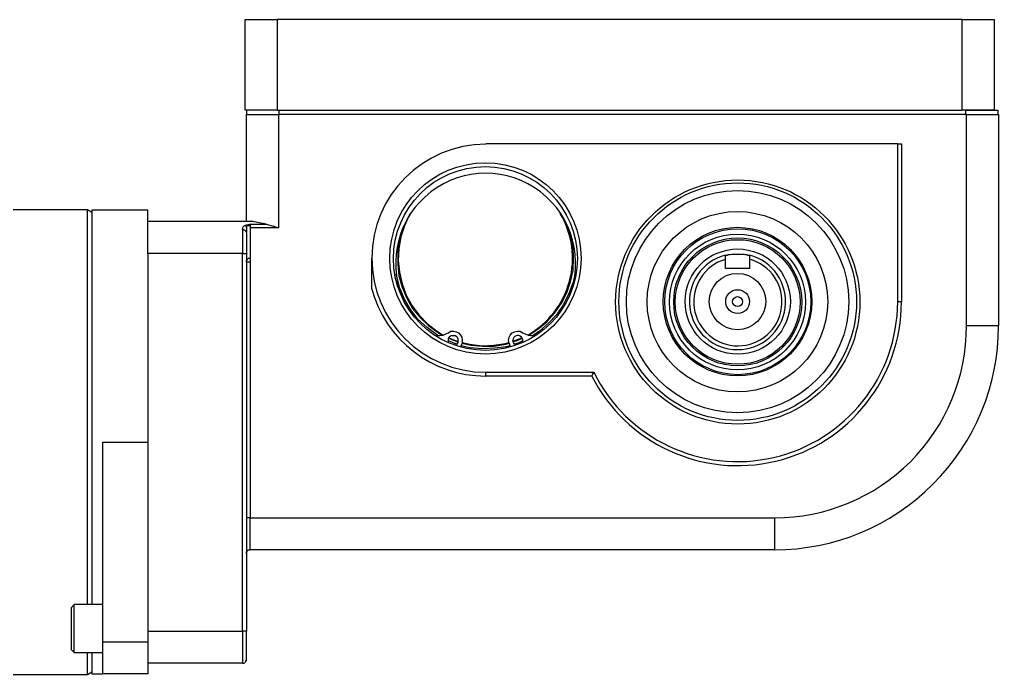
# Model space of a CAD drawing. Header units: inches. Extents: x 4 to 211, y 30 to 478.
# Drawn here: x 12.27 to 19.96, y 32.45 to 37.59 of the extents above; entities that cross this region are included whole.
import ezdxf

# ---------------------------------------------------------------- set-up
doc = ezdxf.new("R2010")
doc.units = ezdxf.units.IN
doc.header["$MEASUREMENT"] = 0

msp = doc.modelspace()

# ---------------------------------------------------------------- linework, layer by layer
for p, q in [((14.04569, 36.88191), (14.04569, 37.59335)), ((14.04569, 37.59335), (14.04988, 37.59335)), ((14.04988, 37.59335), (14.06243, 37.59335)), ((14.06243, 37.59335), (14.08754, 37.59335)), ((14.08754, 37.59335), (14.11683, 37.59335)), ((14.11683, 37.59335), (14.1545, 37.59335)), ((14.1545, 37.59335), (14.20053, 37.59335)), ((14.20053, 37.59335), (14.24657, 37.59335)), ((14.24657, 37.59335), (14.29679, 37.59335)), ((19.67439, 37.59335), (14.29679, 37.59335)), ((14.29679, 37.59335), (14.29679, 36.88191)), ((19.67439, 36.88191), (19.67439, 37.59335)), ((19.67439, 37.59335), (19.72043, 37.59335)), ((19.72043, 37.59335), (19.77064, 37.59335)), ((19.77064, 37.59335), (19.81249, 37.59335)), ((19.81249, 37.59335), (19.85016, 37.59335)), ((19.85016, 37.59335), (19.87945, 37.59335)), ((19.87945, 37.59335), (19.90456, 37.59335)), ((19.90456, 37.59335), (19.91712, 37.59335)), ((19.91712, 37.59335), (19.92549, 37.59335)), ((19.92549, 37.59335), (19.92549, 36.88191)), ((14.04988, 36.88191), (14.04569, 36.88191)), ((14.06243, 36.88191), (14.04988, 36.88191)), ((14.05406, 36.00727), (14.05406, 36.84844)), ((14.05406, 36.84844), (14.05825, 36.84844)), ((14.05825, 36.84844), (14.05825, 36.88191)), ((14.05825, 36.84844), (14.05825, 36.84844)), ((14.05825, 36.84844), (14.0708, 36.84844)), ((14.08754, 36.88191), (14.06243, 36.88191)), ((14.0708, 36.84844), (14.09591, 36.84844)), ((14.11683, 36.88191), (14.08754, 36.88191)), ((14.09591, 36.84844), (14.1252, 36.84844)), ((14.1545, 36.88191), (14.11683, 36.88191)), ((14.1252, 36.84844), (14.16287, 36.84844)), ((14.20053, 36.88191), (14.1545, 36.88191)), ((14.16287, 36.84844), (14.2089, 36.84844)), ((14.24657, 36.88191), (14.20053, 36.88191)), ((14.2089, 36.84844), (14.25494, 36.84844)), ((14.29679, 36.88191), (14.24657, 36.88191)), ((14.25494, 36.84844), (14.30515, 36.84844)), ((14.29679, 36.88191), (19.67439, 36.88191)), ((19.70787, 36.84844), (14.30515, 36.84844)), ((14.30515, 36.84844), (14.30515, 35.95705)), ((14.30934, 36.88191), (14.30934, 36.84844)), ((19.72043, 36.88191), (19.67439, 36.88191)), ((19.70369, 36.84844), (19.70369, 36.88191)), ((19.70369, 36.88191), (19.74972, 36.88191)), ((19.70787, 35.18703), (19.70787, 36.84844)), ((19.70787, 36.84844), (19.75809, 36.84844)), ((19.77064, 36.88191), (19.72043, 36.88191)), ((19.74972, 36.88191), (19.79994, 36.88191)), ((19.75809, 36.84844), (19.80412, 36.84844)), ((19.81249, 36.88191), (19.77064, 36.88191)), ((19.79994, 36.88191), (19.84179, 36.88191)), ((19.80412, 36.84844), (19.84597, 36.84844)), ((19.85016, 36.88191), (19.81249, 36.88191)), ((19.84179, 36.88191), (19.87945, 36.88191)), ((19.84597, 36.84844), (19.88364, 36.84844)), ((19.87945, 36.88191), (19.85016, 36.88191)), ((19.87945, 36.88191), (19.91293, 36.88191)), ((19.90456, 36.88191), (19.87945, 36.88191)), ((19.88364, 36.84844), (19.91712, 36.84844)), ((19.91712, 36.88191), (19.90456, 36.88191)), ((19.91293, 36.88191), (19.93386, 36.88191)), ((19.92549, 36.88191), (19.91712, 36.88191)), ((19.91712, 36.84844), (19.93804, 36.84844)), ((19.93386, 36.88191), (19.9506, 36.88191)), ((19.93804, 36.84844), (19.95478, 36.84844)), ((19.9506, 36.88191), (19.95478, 36.88191)), ((19.95478, 36.88191), (19.95478, 36.84844)), ((19.95478, 36.84844), (19.95478, 36.84844)), ((19.95478, 36.84844), (19.95897, 36.84844)), ((19.95897, 36.84844), (19.95897, 35.18703)), ((19.16802, 36.61827), (15.93308, 36.61827)), ((15.93308, 36.61827), (15.93308, 36.61408)), ((19.16802, 36.61827), (19.1722, 36.61827)), ((19.16802, 35.37535), (19.16802, 36.61827)), ((19.1722, 36.61827), (19.17639, 36.61827)), ((19.17639, 36.61827), (19.18057, 36.61827)), ((19.18057, 36.61827), (19.18476, 36.61827)), ((19.18476, 36.61827), (19.18894, 36.61827)), ((19.18894, 36.61827), (19.19731, 36.61827)), ((19.19731, 36.61827), (19.19731, 35.37535)), ((12.80696, 36.09934), (8.28307, 36.09934)), ((12.80696, 36.08678), (12.80696, 36.09934)), ((12.84044, 36.07841), (12.80696, 36.09934)), ((12.80696, 36.06586), (12.80696, 36.08678)), ((12.80696, 36.03238), (12.80696, 36.06586)), ((12.92832, 36.09515), (12.84044, 36.09515)), ((12.84044, 36.09515), (12.84044, 36.08678)), ((12.84044, 36.08678), (12.84044, 36.07004)), ((12.84044, 36.07004), (12.84044, 36.04075)), ((13.27985, 36.09515), (12.92832, 36.09515)), ((13.27985, 36.08678), (13.27985, 36.09515)), ((13.27985, 36.07004), (13.27985, 36.08678)), ((13.27985, 36.04075), (13.27985, 36.07004)), ((15.33464, 36.06167), (15.29698, 35.97379)), ((15.34301, 36.07004), (15.33464, 36.06167)), ((12.80696, 35.99053), (12.80696, 36.03238)), ((12.80696, 35.93194), (12.80696, 35.99053)), ((12.84044, 36.04075), (12.84044, 35.99471)), ((12.84044, 35.99471), (12.84044, 35.94031)), ((13.27985, 36.00727), (13.27985, 36.04075)), ((14.09172, 36.00727), (13.27985, 36.00727)), ((13.27985, 36.00308), (13.27985, 36.00727)), ((13.27985, 35.98634), (13.27985, 36.00308)), ((13.27985, 35.96542), (13.27985, 35.98634)), ((14.02895, 35.96542), (14.03732, 35.97379)), ((14.03732, 35.97379), (14.05406, 35.98216)), ((14.04988, 35.97379), (14.04569, 35.97797)), ((14.04988, 35.9696), (14.04988, 35.97379)), ((14.05406, 35.96542), (14.04988, 35.9696)), ((14.05406, 35.98216), (14.07498, 35.98634)), ((14.05825, 35.9696), (14.05406, 35.96542)), ((14.06662, 35.97379), (14.05825, 35.9696)), ((14.07498, 35.97379), (14.06662, 35.97379)), ((14.07498, 35.98634), (14.08335, 35.98634)), ((14.08335, 35.97379), (14.07498, 35.97379)), ((14.08335, 35.98634), (14.08335, 35.98216)), ((14.08335, 35.98634), (14.2089, 35.98634)), ((14.08335, 35.98216), (14.08335, 35.97797)), ((14.08335, 35.97797), (14.08335, 35.97379)), ((14.08335, 35.97379), (14.08335, 35.9696)), ((14.08335, 35.9696), (14.08335, 35.96542)), ((14.10428, 36.00727), (14.09172, 36.00727)), ((14.16705, 35.99471), (14.10428, 36.00727)), ((14.2089, 35.98634), (14.16705, 35.99471)), ((14.2089, 35.98634), (14.26749, 35.9696)), ((14.26749, 35.9696), (14.30515, 35.95705)), ((15.29698, 35.97379), (15.26768, 35.88591)), ((12.80696, 35.86498), (12.80696, 35.93194)), ((12.84044, 35.94031), (12.84044, 35.87754)), ((13.27985, 35.93194), (13.27985, 35.96542)), ((13.27985, 35.89428), (13.27985, 35.93194)), ((13.27985, 35.85243), (13.27985, 35.89428)), ((14.02477, 35.9445), (14.02895, 35.96542)), ((14.02895, 35.9445), (14.02477, 35.9445)), ((14.02477, 35.9445), (14.02477, 35.92357)), ((14.02477, 35.92357), (14.02477, 35.90265)), ((14.02477, 35.90265), (14.02477, 35.88172)), ((14.03314, 35.94031), (14.02895, 35.9445)), ((14.04151, 35.94031), (14.03314, 35.94031)), ((14.04569, 35.93613), (14.04151, 35.94031)), ((14.04988, 35.93194), (14.04569, 35.93613)), ((14.04988, 35.92776), (14.04988, 35.93194)), ((14.05406, 35.92357), (14.04988, 35.92776)), ((14.05406, 35.96542), (14.05406, 35.96123)), ((14.05406, 35.96123), (14.05406, 35.96542)), ((14.05406, 35.96123), (14.05406, 35.91939)), ((14.05406, 35.91939), (14.05406, 35.92357)), ((14.05406, 35.91939), (14.05406, 35.90265)), ((14.05406, 35.90265), (14.05406, 35.88591)), ((14.08335, 35.96542), (14.08335, 35.96123)), ((14.08335, 35.96123), (14.08335, 35.95705)), ((14.08335, 35.95705), (14.08335, 33.68046)), ((14.30515, 35.95705), (14.08335, 35.95705)), ((15.27605, 35.9445), (15.25094, 35.85661)), ((15.28024, 35.95705), (15.27605, 35.9445)), ((16.59848, 35.90265), (16.58174, 35.95705)), ((16.61941, 35.81058), (16.59848, 35.90265)), ((12.80696, 35.78547), (12.80696, 35.86498)), ((12.84044, 35.87754), (12.84044, 35.79802)), ((13.27985, 35.80221), (13.27985, 35.85243)), ((14.02477, 35.88172), (14.02477, 35.85661)), ((14.02477, 35.85661), (14.02477, 35.8315)), ((14.02477, 35.8315), (14.02477, 35.80639)), ((14.05406, 35.88591), (14.05406, 35.86498)), ((14.05406, 35.86498), (14.05406, 35.84406)), ((14.05406, 35.84406), (14.05406, 35.82313)), ((14.05406, 35.82313), (14.05406, 35.80221)), ((15.25094, 35.85661), (15.24257, 35.76454)), ((15.26768, 35.88591), (15.25094, 35.79384)), ((12.80696, 35.6934), (12.80696, 35.78547)), ((12.84044, 35.79802), (12.84044, 35.71014)), ((13.27985, 35.75617), (13.27985, 35.80221)), ((14.02477, 35.75617), (13.27985, 35.75617)), ((13.27985, 35.75617), (13.27985, 34.81876)), ((14.02477, 35.80639), (14.02477, 35.78128)), ((14.02477, 35.78128), (14.02477, 35.75617)), ((14.02477, 32.78907), (14.02477, 35.75617)), ((14.02477, 35.75617), (14.02895, 35.75617)), ((14.02895, 35.75617), (14.03314, 35.75617)), ((14.03314, 35.75617), (14.04151, 35.75617)), ((14.04151, 35.75617), (14.04569, 35.75617)), ((14.04569, 35.75617), (14.04988, 35.75617)), ((14.04988, 35.75617), (14.05406, 35.75617)), ((14.05406, 35.80221), (14.05406, 35.7771)), ((14.05406, 35.7771), (14.05406, 35.75617)), ((14.05406, 35.75617), (14.05406, 32.78907)), ((15.24257, 35.76454), (15.24257, 35.67248)), ((15.25094, 35.79384), (15.24676, 35.70177)), ((16.62359, 35.71851), (16.61941, 35.81058)), ((17.81629, 35.71433), (17.81629, 35.74362)), ((17.81629, 35.74362), (17.82048, 35.74362)), ((17.82048, 35.74362), (17.82466, 35.74362)), ((17.82466, 35.74362), (17.82885, 35.74362)), ((17.82885, 35.74362), (17.83303, 35.74362)), ((17.83303, 35.74362), (17.83722, 35.7478)), ((17.83722, 35.7478), (17.8414, 35.7478)), ((17.8414, 35.7478), (17.84559, 35.7478)), ((17.84559, 35.7478), (17.85396, 35.7478)), ((17.85396, 35.7478), (17.86651, 35.75199)), ((17.86651, 35.75199), (17.8707, 35.75199)), ((17.8707, 35.75199), (17.87907, 35.75199)), ((17.87907, 35.75199), (17.89581, 35.75199)), ((17.89581, 35.75199), (17.89999, 35.75199)), ((17.89999, 35.75199), (17.90836, 35.75199)), ((17.90836, 35.75199), (17.9251, 35.75199)), ((17.9251, 35.75199), (17.93347, 35.75199)), ((17.93347, 35.75199), (17.94184, 35.75199)), ((17.94184, 35.75199), (17.95021, 35.75199)), ((17.95021, 35.75199), (17.95439, 35.75199)), ((17.95439, 35.75199), (17.96276, 35.75199)), ((17.96276, 35.75199), (17.96695, 35.7478)), ((17.96695, 35.7478), (17.9795, 35.7478)), ((17.9795, 35.7478), (17.98369, 35.7478)), ((17.98369, 35.7478), (17.98787, 35.74362)), ((17.98787, 35.74362), (17.99624, 35.74362)), ((17.99624, 35.74362), (18.00043, 35.74362)), ((18.00043, 35.74362), (18.00461, 35.74362)), ((18.00461, 35.74362), (18.00461, 35.71433)), ((12.80696, 35.59715), (12.80696, 35.6934)), ((12.84044, 35.71014), (12.84044, 35.61389)), ((14.05406, 35.70177), (14.05825, 35.70596)), ((14.05406, 35.69759), (14.05406, 35.70177)), ((14.05406, 35.68922), (14.05406, 35.69759)), ((14.05825, 35.68922), (14.05406, 35.68922)), ((14.05825, 35.70596), (14.06243, 35.71014)), ((14.06243, 35.68922), (14.05825, 35.68922)), ((14.06243, 35.71014), (14.06662, 35.71433)), ((14.06662, 35.68922), (14.06243, 35.68922)), ((14.06662, 35.71433), (14.0708, 35.71851)), ((14.0708, 35.68922), (14.06662, 35.68922)), ((14.0708, 35.71851), (14.07917, 35.71851)), ((14.07917, 35.68922), (14.0708, 35.68922)), ((14.07917, 35.71851), (14.08335, 35.7227)), ((14.08335, 35.68922), (14.07917, 35.68922)), ((15.03751, 35.71851), (15.03751, 35.65992)), ((15.24257, 35.67248), (15.25094, 35.58041)), ((15.24676, 35.70177), (15.25513, 35.6097)), ((16.61941, 35.62644), (16.62359, 35.71851)), ((17.81629, 35.71014), (17.81629, 35.71433)), ((17.81629, 35.639), (17.81629, 35.71014)), ((18.00461, 35.71433), (18.00461, 35.71014)), ((18.00461, 35.71014), (18.00461, 35.639)), ((12.80696, 35.48834), (12.80696, 35.59715)), ((12.84044, 35.61389), (12.84044, 35.50926)), ((15.03751, 35.65992), (15.03751, 35.57204)), ((15.2342, 35.57622), (15.23002, 35.59296)), ((15.25513, 35.6097), (15.27605, 35.51763)), ((16.59848, 35.53437), (16.61941, 35.62644)), ((16.63196, 35.59296), (16.61941, 35.53019)), ((18.00461, 35.639), (17.81629, 35.639)), ((12.84044, 35.50926), (12.84044, 35.39209)), ((15.03751, 35.57204), (15.03751, 35.48416)), ((15.25931, 35.48416), (15.2342, 35.57622)), ((15.25094, 35.58041), (15.27605, 35.49253)), ((15.27605, 35.51763), (15.30953, 35.42975)), ((16.56919, 35.44649), (16.59848, 35.53437)), ((16.61941, 35.53019), (16.58593, 35.44231)), ((12.80696, 35.37116), (12.80696, 35.48834)), ((15.29698, 35.39627), (15.25931, 35.48416)), ((15.27605, 35.49253), (15.31372, 35.40464)), ((16.52734, 35.36698), (16.56919, 35.44649)), ((16.58593, 35.44231), (16.54408, 35.35442)), ((12.80696, 35.24562), (12.80696, 35.37116)), ((12.84044, 35.39209), (12.84044, 35.27073)), ((15.34301, 35.31676), (15.29698, 35.39627)), ((15.30953, 35.42975), (15.35557, 35.34605)), ((15.31372, 35.40464), (15.35975, 35.32513)), ((16.47294, 35.28746), (16.52734, 35.36698)), ((16.54408, 35.35442), (16.48968, 35.27491)), ((19.1722, 35.37535), (19.16802, 35.37535)), ((19.17639, 35.37535), (19.1722, 35.37535)), ((19.18057, 35.37535), (19.17639, 35.37535)), ((19.18476, 35.37535), (19.18057, 35.37535)), ((19.18894, 35.37535), (19.18476, 35.37535)), ((19.19731, 35.37535), (19.18894, 35.37535)), ((15.4016, 35.24143), (15.34301, 35.31676)), ((15.35557, 35.34605), (15.40997, 35.27073)), ((15.35975, 35.32513), (15.41834, 35.25399)), ((16.41435, 35.22051), (16.47294, 35.28746)), ((12.80696, 35.11588), (12.80696, 35.24562)), ((12.84044, 35.27073), (12.84044, 35.14099)), ((15.47274, 35.17447), (15.4016, 35.24143)), ((15.40997, 35.27073), (15.47693, 35.20377)), ((15.41834, 35.25399), (15.4853, 35.19121)), ((15.47693, 35.20377), (15.54807, 35.14936)), ((16.3432, 35.16192), (16.41435, 35.22051)), ((16.4269, 35.20795), (16.35576, 35.14518)), ((16.48968, 35.27491), (16.4269, 35.20795)), ((12.84044, 35.14099), (12.84044, 35.00708)), ((15.54807, 35.12007), (15.47274, 35.17447)), ((15.4853, 35.19121), (15.56063, 35.13681)), ((15.54807, 35.14936), (15.59829, 35.11588)), ((15.56063, 35.13681), (15.58992, 35.11588)), ((15.59829, 35.11588), (15.61922, 35.12425)), ((15.61922, 35.12425), (15.64014, 35.13262)), ((15.64014, 35.13262), (15.65688, 35.14518)), ((15.65688, 35.14518), (15.68199, 35.14518)), ((15.68199, 35.14518), (15.70291, 35.14099)), ((15.70291, 35.14099), (15.71965, 35.13262)), ((15.71965, 35.13262), (15.73639, 35.11588)), ((16.12559, 35.11588), (16.14233, 35.13262)), ((16.14233, 35.13262), (16.16325, 35.14099)), ((16.16325, 35.14099), (16.18418, 35.14518)), ((16.18418, 35.14518), (16.2051, 35.14518)), ((16.2051, 35.14518), (16.22184, 35.13262)), ((16.22184, 35.13262), (16.24277, 35.12425)), ((16.24277, 35.12425), (16.26788, 35.11588)), ((16.27206, 35.11588), (16.3432, 35.16192)), ((16.35576, 35.14518), (16.30554, 35.1117)), ((19.75809, 35.18703), (19.70787, 35.18703)), ((19.80412, 35.18703), (19.75809, 35.18703)), ((19.84597, 35.18703), (19.80412, 35.18703)), ((19.88364, 35.18703), (19.84597, 35.18703)), ((19.91712, 35.18703), (19.88364, 35.18703)), ((19.93804, 35.18703), (19.91712, 35.18703)), ((19.95478, 35.18703), (19.93804, 35.18703)), ((19.95897, 35.18703), (19.95478, 35.18703)), ((12.80696, 34.97778), (12.80696, 35.11588)), ((15.53552, 35.11588), (15.55226, 35.1117)), ((15.55644, 35.1117), (15.54807, 35.12007)), ((15.55226, 35.1117), (15.57318, 35.1117)), ((15.57318, 35.1117), (15.59829, 35.11588)), ((15.64014, 35.08659), (15.64851, 35.10333)), ((15.64014, 35.09077), (15.71547, 35.06148)), ((15.64014, 35.07403), (15.64014, 35.08659)), ((15.64014, 35.05729), (15.64014, 35.07403)), ((15.70291, 35.04474), (15.64014, 35.06985)), ((15.64433, 35.09496), (15.71547, 35.06566)), ((15.64851, 35.10333), (15.66106, 35.1117)), ((15.66106, 35.1117), (15.6778, 35.1117)), ((15.6778, 35.1117), (15.69454, 35.1117)), ((15.69454, 35.1117), (15.7071, 35.10333)), ((15.7071, 35.10333), (15.71547, 35.08659)), ((15.71547, 35.05729), (15.7071, 35.04474)), ((15.71547, 35.08659), (15.71547, 35.07403)), ((15.71547, 35.07403), (15.71547, 35.05729)), ((15.73639, 35.11588), (15.74476, 35.09914)), ((15.74895, 35.05311), (15.73639, 35.02382)), ((15.74476, 35.09914), (15.74895, 35.07403)), ((15.74476, 35.05311), (15.81591, 35.03637)), ((15.74895, 35.07403), (15.74895, 35.05311)), ((15.74895, 35.05729), (15.80754, 35.04474)), ((15.99586, 35.03637), (16.08793, 35.04893)), ((16.08793, 35.04893), (16.11304, 35.05729)), ((16.09211, 35.04474), (16.11722, 35.05311)), ((16.11304, 35.07403), (16.11722, 35.09914)), ((16.11722, 35.05311), (16.11304, 35.07403)), ((16.11722, 35.09914), (16.12559, 35.11588)), ((16.11722, 35.05311), (16.12559, 35.02382)), ((16.14651, 35.06566), (16.17581, 35.07822)), ((16.1507, 35.05729), (16.14651, 35.07403)), ((16.14651, 35.06148), (16.17999, 35.07403)), ((16.15907, 35.04474), (16.1507, 35.05729)), ((16.18836, 35.05311), (16.15907, 35.04474)), ((16.17581, 35.07822), (16.21766, 35.09496)), ((16.17999, 35.07403), (16.22184, 35.09077)), ((16.22603, 35.06985), (16.18836, 35.05311)), ((16.26788, 35.11588), (16.2888, 35.1117)), ((16.2888, 35.1117), (16.31391, 35.1117)), ((16.31391, 35.1117), (16.32647, 35.11588)), ((12.80696, 34.83968), (12.80696, 34.97778)), ((12.84044, 35.00708), (12.84044, 34.86479)), ((15.69454, 35.03637), (15.69036, 35.03637)), ((15.7071, 35.04474), (15.69454, 35.03637)), ((15.81172, 35.01545), (15.74058, 35.03219)), ((15.80754, 35.04474), (15.90379, 35.03219)), ((15.90797, 35.00708), (15.81172, 35.01545)), ((15.81591, 35.03637), (15.90797, 35.028)), ((15.90379, 35.03219), (15.99586, 35.03637)), ((15.90797, 35.028), (16.00004, 35.028)), ((16.00423, 35.01126), (15.90797, 35.00708)), ((16.00004, 35.028), (16.09211, 35.04474)), ((16.0963, 35.02382), (16.00423, 35.01126)), ((16.1214, 35.03219), (16.0963, 35.02382)), ((16.17162, 35.03637), (16.15907, 35.04474)), ((12.80696, 34.69321), (12.80696, 34.83968)), ((12.84044, 34.86479), (12.84044, 34.7225)), ((13.27985, 34.81876), (13.27985, 34.7225)), ((15.93308, 34.81876), (15.93308, 34.82294)), ((15.93308, 34.82294), (16.78262, 34.82294)), ((15.93308, 34.81457), (15.93308, 34.81876)), ((16.78262, 34.82294), (16.77844, 34.81876)), ((16.77844, 34.81876), (16.77844, 34.81457)), ((15.93308, 34.81039), (15.93308, 34.81457)), ((15.93308, 34.8062), (15.93308, 34.81039)), ((15.93308, 34.80202), (15.93308, 34.8062)), ((15.93308, 34.79365), (15.93308, 34.80202)), ((16.76588, 34.79365), (15.93308, 34.79365)), ((16.77007, 34.8062), (16.76588, 34.79365)), ((16.77844, 34.81457), (16.77007, 34.8062)), ((12.80696, 34.54674), (12.80696, 34.69321)), ((12.84044, 34.7225), (12.84044, 34.57603)), ((13.27985, 34.7225), (13.27985, 34.57603)), ((12.80696, 34.39608), (12.80696, 34.54674)), ((12.84044, 34.57603), (12.84044, 34.42537)), ((13.27985, 34.57603), (13.27985, 34.42537)), ((12.80696, 34.24542), (12.80696, 34.39608)), ((12.84044, 34.42537), (12.84044, 34.27472)), ((13.27985, 34.42537), (13.27985, 34.27472)), ((12.80696, 34.09477), (12.80696, 34.24542)), ((12.84044, 34.27472), (12.84044, 34.12406)), ((12.92832, 32.70538), (12.92832, 34.27472)), ((12.92832, 34.27472), (13.27985, 34.27472)), ((13.27985, 34.27472), (13.27985, 32.70538)), ((12.84044, 34.12406), (12.84044, 33.9734)), ((12.80696, 33.94411), (12.80696, 34.09477)), ((12.84044, 33.9734), (12.84044, 33.82693)), ((12.80696, 33.79764), (12.80696, 33.94411)), ((12.84044, 33.82693), (12.84044, 33.68465)), ((12.80696, 33.65535), (12.80696, 33.79764)), ((12.84044, 33.68465), (12.84044, 33.54236)), ((14.05825, 33.68046), (14.05406, 33.68046)), ((14.06243, 33.68046), (14.05825, 33.68046)), ((14.06662, 33.68046), (14.06243, 33.68046)), ((14.0708, 33.68046), (14.06662, 33.68046)), ((14.07917, 33.68046), (14.0708, 33.68046)), ((14.08335, 33.68046), (14.07917, 33.68046)), ((14.08335, 33.63443), (14.08335, 33.68046)), ((14.08335, 33.68046), (18.2013, 33.68046)), ((18.2013, 33.68046), (18.2013, 33.63443)), ((12.80696, 33.51306), (12.80696, 33.65535)), ((14.08335, 33.58421), (14.08335, 33.63443)), ((18.2013, 33.63443), (18.2013, 33.58421)), ((12.80696, 33.37915), (12.80696, 33.51306)), ((12.84044, 33.54236), (12.84044, 33.40844)), ((14.08335, 33.54236), (14.08335, 33.58421)), ((14.08335, 33.50469), (14.08335, 33.54236)), ((18.2013, 33.58421), (18.2013, 33.54236)), ((18.2013, 33.54236), (18.2013, 33.50469)), ((14.08335, 33.47121), (14.08335, 33.50469)), ((14.08335, 33.45029), (14.08335, 33.47121)), ((14.08335, 33.43774), (14.08335, 33.45029)), ((14.08335, 33.42937), (14.08335, 33.43774)), ((18.2013, 33.50469), (18.2013, 33.47121)), ((18.2013, 33.47121), (18.2013, 33.45029)), ((18.2013, 33.45029), (18.2013, 33.43774)), ((18.2013, 33.43774), (18.2013, 33.42937)), ((12.80696, 33.2536), (12.80696, 33.37915)), ((12.84044, 33.40844), (12.84044, 33.27871)), ((14.05406, 33.41263), (14.05825, 33.41681)), ((14.05406, 33.40844), (14.05406, 33.41263)), ((14.05406, 33.40007), (14.05406, 33.40844)), ((14.05825, 33.41681), (14.06243, 33.421)), ((14.06243, 33.421), (14.06662, 33.42518)), ((14.06662, 33.42518), (14.0708, 33.42937)), ((14.0708, 33.42937), (14.07917, 33.42937)), ((14.07917, 33.42937), (14.08335, 33.42937)), ((18.2013, 33.42937), (14.08335, 33.42937)), ((12.84044, 33.27871), (12.84044, 33.15735)), ((12.80696, 33.13224), (12.80696, 33.2536)), ((12.80696, 33.01924), (12.80696, 33.13224)), ((12.84044, 33.15735), (12.84044, 33.04017)), ((12.70234, 32.99832), (12.67723, 32.97321)), ((12.67723, 32.97321), (12.67723, 32.96903)), ((12.70234, 32.98158), (12.70234, 32.99832)), ((12.92832, 32.99832), (12.70234, 32.99832)), ((12.70234, 32.95647), (12.70234, 32.98158)), ((12.80696, 32.99832), (12.80696, 33.01924)), ((12.84044, 33.04017), (12.84044, 32.99832)), ((12.67723, 32.96903), (12.67723, 32.95647)), ((12.67723, 32.95647), (12.67723, 32.92718)), ((12.67723, 32.92718), (12.67723, 32.88951)), ((12.70234, 32.92299), (12.70234, 32.95647)), ((12.70234, 32.88114), (12.70234, 32.92299)), ((12.67723, 32.88951), (12.67723, 32.84766)), ((12.67723, 32.84766), (12.67723, 32.80163)), ((12.70234, 32.83092), (12.70234, 32.88114)), ((12.70234, 32.78071), (12.70234, 32.83092)), ((12.67723, 32.80163), (12.67723, 32.7556)), ((12.67723, 32.7556), (12.67723, 32.71375)), ((12.70234, 32.73467), (12.70234, 32.78071)), ((13.27985, 32.78907), (14.02477, 32.78907)), ((14.02895, 32.78907), (14.02477, 32.78907)), ((14.02477, 32.78907), (14.02477, 32.73886)), ((14.03314, 32.78907), (14.02895, 32.78907)), ((14.04151, 32.78907), (14.03314, 32.78907)), ((14.04569, 32.78907), (14.04151, 32.78907)), ((14.04988, 32.78907), (14.04569, 32.78907)), ((14.05406, 32.78907), (14.04988, 32.78907)), ((14.05406, 32.74304), (14.05406, 32.78907)), ((14.05406, 32.70538), (14.05406, 32.74304)), ((12.67723, 32.71375), (12.67723, 32.68027)), ((12.67723, 32.68027), (12.67723, 32.65934)), ((12.70234, 32.69282), (12.70234, 32.73467)), ((12.70234, 32.65934), (12.70234, 32.69282)), ((12.92832, 32.65516), (12.92832, 32.70538)), ((12.92832, 32.70538), (13.27985, 32.70538)), ((13.27985, 32.70538), (13.27985, 32.65516)), ((14.02477, 32.73886), (14.02477, 32.69282)), ((14.02477, 32.69282), (14.02477, 32.64679)), ((14.05406, 32.66353), (14.05406, 32.70538)), ((12.67723, 32.65934), (12.67723, 32.64679)), ((12.67723, 32.64679), (12.70234, 32.62168)), ((12.70234, 32.63423), (12.70234, 32.65934)), ((12.70234, 32.62168), (12.70234, 32.63423)), ((12.70234, 32.62168), (12.92832, 32.62168)), ((12.80696, 32.59238), (12.80696, 32.62168)), ((12.80696, 32.54217), (12.80696, 32.59238)), ((12.84044, 32.62168), (12.84044, 32.60912)), ((12.84044, 32.60912), (12.84044, 32.55472)), ((12.92832, 32.60912), (12.92832, 32.65516)), ((12.92832, 32.56727), (12.92832, 32.60912)), ((13.27985, 32.65516), (13.27985, 32.60912)), ((13.27985, 32.60912), (13.27985, 32.56727)), ((14.02477, 32.64679), (14.02477, 32.60912)), ((14.02477, 32.60912), (14.02477, 32.57983)), ((14.05406, 32.63005), (14.05406, 32.66353)), ((14.05406, 32.60494), (14.05406, 32.63005)), ((14.05406, 32.58401), (14.05406, 32.60494)), ((12.80696, 32.50032), (12.80696, 32.54217)), ((12.84044, 32.55472), (12.84044, 32.50869)), ((12.92832, 32.52961), (12.92832, 32.56727)), ((12.92832, 32.49613), (12.92832, 32.52961)), ((13.27985, 32.56727), (13.27985, 32.52961)), ((14.02477, 32.53798), (13.27985, 32.53798)), ((13.27985, 32.52961), (13.27985, 32.49613)), ((14.02477, 32.57983), (14.02477, 32.55472)), ((14.02477, 32.55472), (14.02477, 32.54217)), ((14.02477, 32.54217), (14.02477, 32.53798)), ((14.02477, 32.53798), (14.02895, 32.53798)), ((14.02895, 32.53798), (14.03314, 32.53798)), ((14.03314, 32.53798), (14.04151, 32.54217)), ((14.04151, 32.54217), (14.04569, 32.54635)), ((14.04569, 32.54635), (14.04988, 32.55054)), ((14.04988, 32.55472), (14.05406, 32.56309)), ((14.04988, 32.55054), (14.04988, 32.55472)), ((14.05406, 32.57146), (14.05406, 32.58401)), ((14.05406, 32.56727), (14.05406, 32.57146)), ((14.05406, 32.56309), (14.05406, 32.56727)), ((8.28307, 32.4501), (12.80696, 32.4501)), ((12.80696, 32.47102), (12.80696, 32.50032)), ((12.80696, 32.45428), (12.80696, 32.47102)), ((12.80696, 32.4501), (12.84044, 32.47102)), ((12.80696, 32.4501), (12.80696, 32.45428)), ((12.84044, 32.50869), (12.84044, 32.47939)), ((12.84044, 32.47939), (12.84044, 32.45847)), ((12.84044, 32.45847), (12.84044, 32.45428)), ((12.84044, 32.45428), (12.92832, 32.45428)), ((12.92832, 32.47521), (12.92832, 32.49613)), ((12.92832, 32.45847), (12.92832, 32.47521)), ((12.92832, 32.45428), (12.92832, 32.45847)), ((13.27985, 32.45428), (12.92832, 32.45428)), ((13.27985, 32.49613), (13.27985, 32.47521)), ((13.27985, 32.47521), (13.27985, 32.45847)), ((13.27985, 32.45847), (13.27985, 32.45428))]:
    msp.add_line(p, q)
for centre, radius in [((15.93103, 35.71767), 0.75116), ((15.93093, 35.71648), 0.72196), ((17.91214, 35.37489), 0.95875), ((17.91203, 35.3779), 0.93272), ((17.91078, 35.37755), 0.87288), ((17.9097, 35.3773), 0.7086), ((17.91029, 35.37806), 0.58364), ((17.9123, 35.37742), 0.57309), ((17.91036, 35.37491), 0.53348), ((17.91174, 35.37557), 0.50241), ((17.91153, 35.37521), 0.4895), ((17.91204, 35.37838), 0.41316), ((17.91016, 35.37901), 0.22129), ((17.91119, 35.37812), 0.09349), ((17.91104, 35.37797), 0.03926)]:
    msp.add_circle(centre, radius)
for centre, radius, start, end in [((15.93482, 35.71851), 0.89557, 90.111136, 269.888864), ((15.93308, 35.67915), 0.7066, 337.50705, 202.49295), ((15.92218, 35.71848), 0.69264, 299.54137, 30.501971), ((17.91011, 35.37825), 0.37739, 104.401111, 75.498369), ((17.91306, 35.37728), 0.34664, 106.210063, 74.621207), ((15.93307, 35.71964), 0.92599, 194.732383, 270.001156), ((17.91207, 35.37511), 1.28524, 206.898964, 0.010433), ((17.91043, 35.37936), 1.2576, 206.260304, 359.817009), ((18.20418, 35.18415), 1.50369, 269.890305, 0.109695), ((18.20354, 35.18479), 1.75542, 269.926939, 0.073061), ((16.1857, 35.07251), 0.03922, 337.166346, 177.776039)]:
    msp.add_arc(centre, radius, start, end)

doc.saveas('drawing.dxf')
